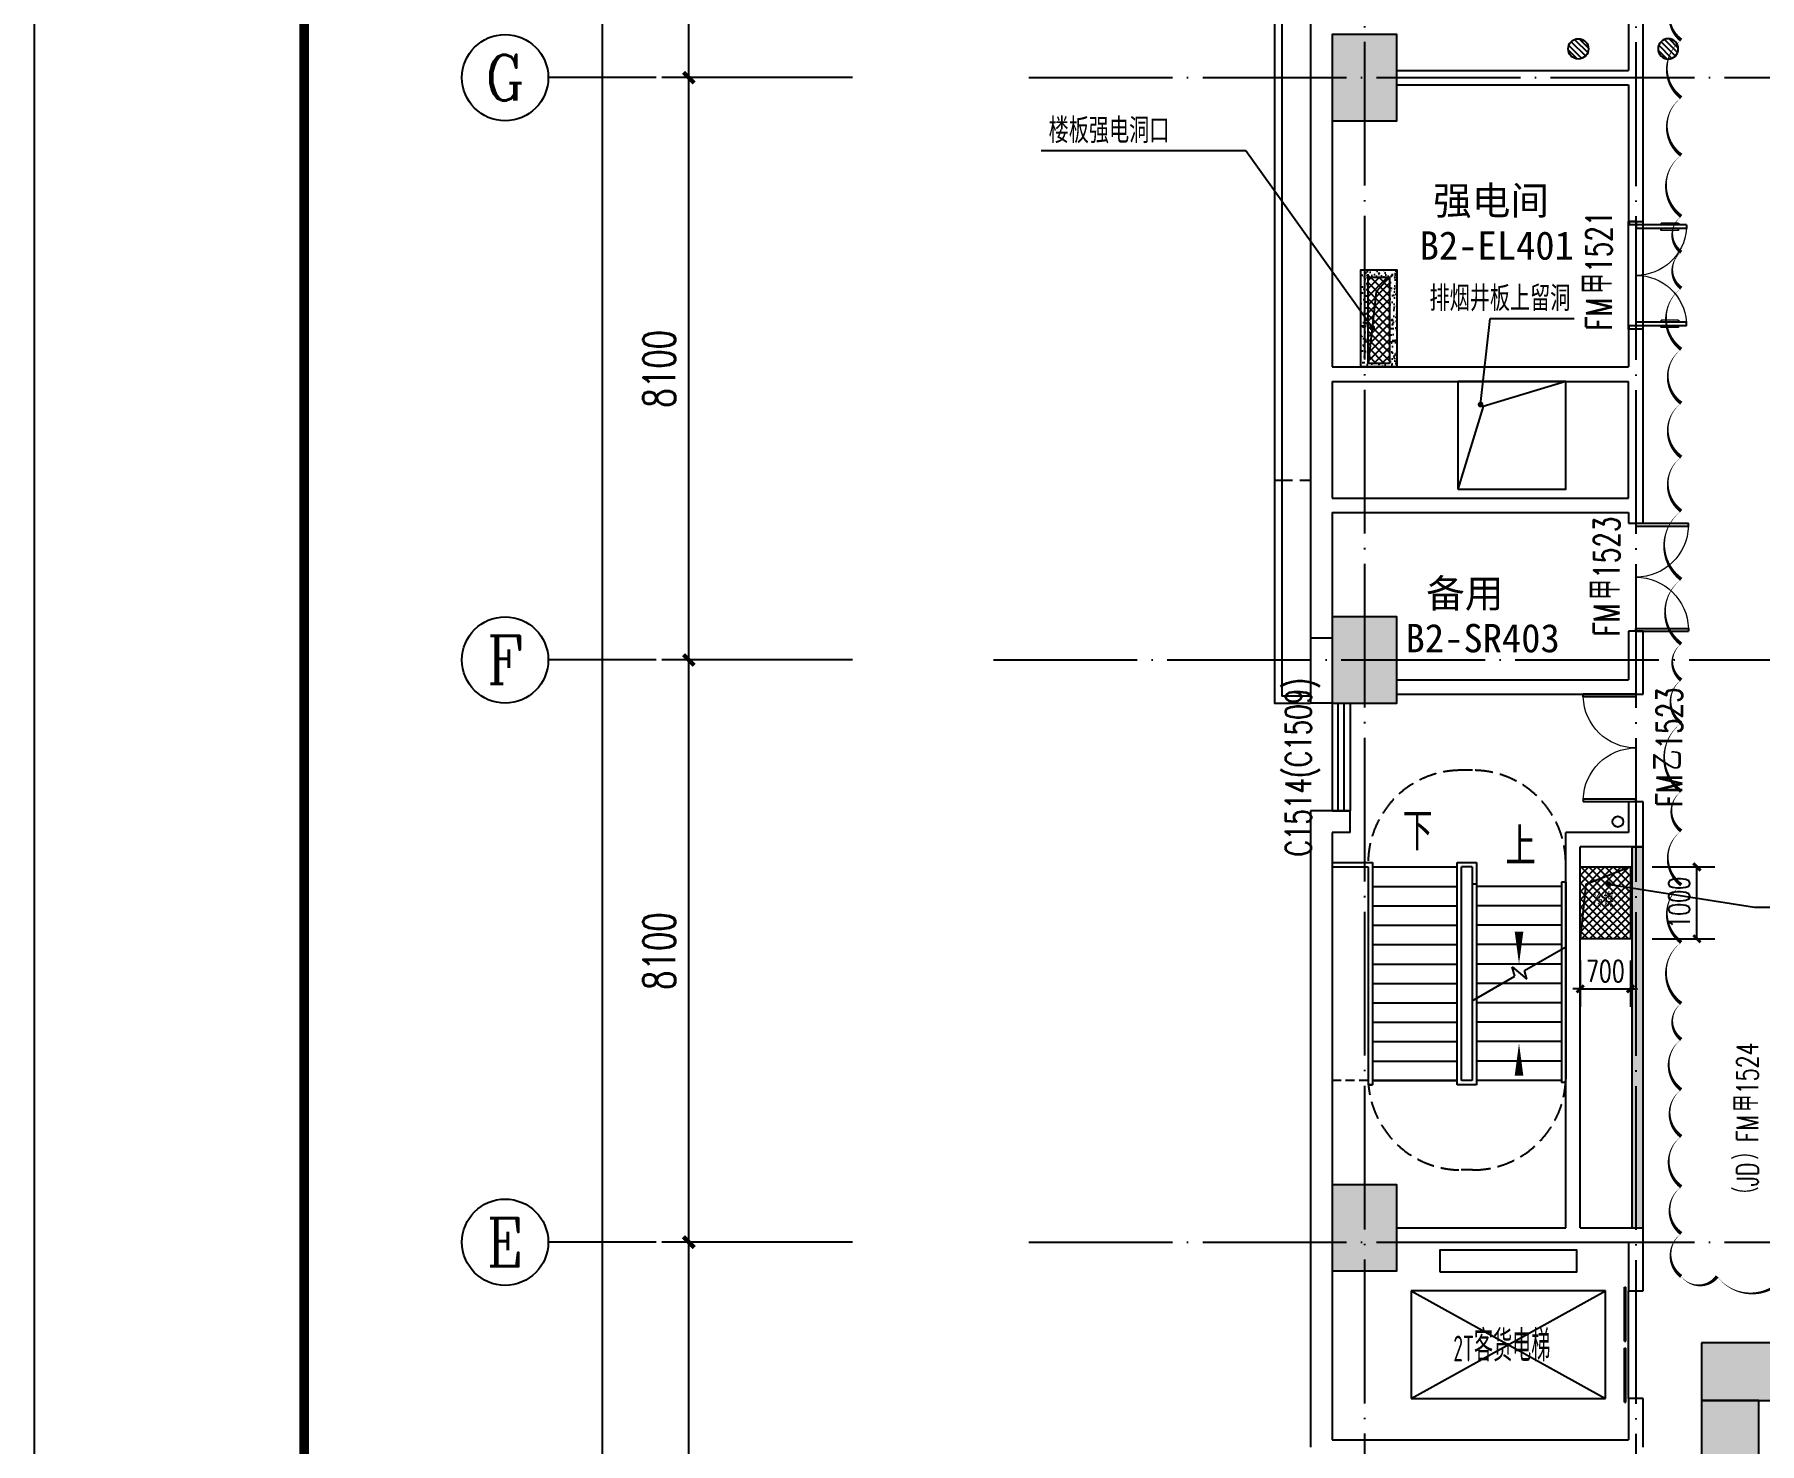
# Model space of a CAD drawing. Extents: x -18502 to 259858, y -468734 to 127958.
# Drawn here: x -18502 to 5495, y -274813 to -255213 of the extents above; entities that cross this region are included whole.
import ezdxf
from ezdxf.enums import TextEntityAlignment as Align

# ---------------------------------------------------------------- set-up
doc = ezdxf.new("R2010")
doc.units = 0
doc.header["$LTSCALE"] = 1000
for name, pattern in [('参照-弱电底图$0$( Hidden )', [0.375, 0.25, -0.125]), ('参照-弱电底图$0$DASH', [0.35, 0.25, -0.1]), ('参照-弱电底图$0$DOTE', [2.42, 2, -0.2, 0.02, -0.2])]:
    doc.linetypes.add(name, pattern=pattern)
doc.layers.get('0').update_dxf_attribs({"linetype": 'CONTINUOUS'})
doc.layers.get('Defpoints').update_dxf_attribs({"linetype": 'CONTINUOUS'})
doc.layers.add('TEL_MODI', color=6, linetype='CONTINUOUS', plot=False)
for name, color, linetype in [('参照-TK_A1$0$TK', 161, 'CONTINUOUS'), ('参照-弱电底图$0$-暖通提资', 4, 'CONTINUOUS'), ('参照-弱电底图$0$0图框', 161, 'CONTINUOUS'), ('参照-弱电底图$0$AXIS', 3, 'CONTINUOUS'), ('参照-弱电底图$0$AXIS_TEXT', 7, 'CONTINUOUS'), ('参照-弱电底图$0$COLUMN', 2, 'CONTINUOUS'), ('参照-弱电底图$0$DIM_LEAD', 3, 'CONTINUOUS'), ('参照-弱电底图$0$DIM_SYMB', 3, 'CONTINUOUS'), ('参照-弱电底图$0$DOOR_FIRE', 4, 'CONTINUOUS'), ('参照-弱电底图$0$DOOR_FIRE_TEXT', 7, 'CONTINUOUS'), ('参照-弱电底图$0$DOTE', 14, '参照-弱电底图$0$DOTE'), ('参照-弱电底图$0$EQUIP_地漏', 7, 'CONTINUOUS'), ('参照-弱电底图$0$EVTR', 4, 'CONTINUOUS'), ('参照-弱电底图$0$PUB_HATCH', 8, 'CONTINUOUS'), ('参照-弱电底图$0$PUB_TEXT', 7, 'CONTINUOUS'), ('参照-弱电底图$0$RAIL', 163, 'CONTINUOUS'), ('参照-弱电底图$0$STAIR', 7, 'CONTINUOUS'), ('参照-弱电底图$0$VPIPE-雨水', 4, 'CONTINUOUS'), ('参照-弱电底图$0$WALL', 2, 'CONTINUOUS'), ('参照-弱电底图$0$WALL-MOVE', 4, 'CONTINUOUS'), ('参照-弱电底图$0$WINDOW', 4, 'CONTINUOUS'), ('参照-弱电底图$0$WINDOW_TEXT', 7, 'CONTINUOUS'), ('参照-弱电底图$0$图层1-左侧强电间洞口', 1, 'CONTINUOUS'), ('参照-弱电底图$0$图层1-房间名称', 4, 'CONTINUOUS'), ('参照-弱电底图$0$图层1-房间编号', 51, 'CONTINUOUS'), ('参照-弱电底图$0$暖通井', 21, 'CONTINUOUS'), ('参照-弱电底图$0$电气', 213, 'CONTINUOUS'), ('参照-生产网桥架$0$T通信桥架-主', 5, 'CONTINUOUS')]:
    doc.layers.add(name, color=color, linetype=linetype)
doc.styles.add('参照-弱电底图$0$_TCH_AXIS', font='COMPLEX', dxfattribs={"bigfont": 'GBCBIG.shx'})
doc.styles.add('参照-弱电底图$0$_TCH_DIM', font='SIMPLEX', dxfattribs={"width": 0.8, "bigfont": 'HZTXT.shx'})
doc.styles.add('参照-弱电底图$0$_TCH_DIM_T3', font='SIMPLEX', dxfattribs={"width": 0.705882, "bigfont": 'GBCBIG.shx'})
doc.styles.add('参照-弱电底图$0$_TCH_WINDOW', font='SIMPLEX', dxfattribs={"height": 3.5, "bigfont": 'GBCBIG.shx'})
doc.styles.add('参照-弱电底图$0$_TEL_DIM', font='SIMPLEX', dxfattribs={"width": 0.8, "height": 3.5, "bigfont": 'HZTXT.shx'})
doc.styles.add('参照-弱电底图$0$AUDIT_D_250910134057-0', font='simhei.ttf', dxfattribs={"width": 0.8})
doc.styles.add('参照-弱电底图$0$COMPLEX', font='COMPLEX', dxfattribs={"bigfont": 'AllInOneBig.shx'})
doc.styles.add('参照-弱电底图$0$STANDARD', font='GBENOR', dxfattribs={"bigfont": 'GBCBIG'})
doc.dimstyles.new('参照-弱电底图$0$_TCH_ARCH&&100', dxfattribs={"dimtxt": 297.5, "dimasz": 100, "dimexe": 250, "dimexo": 300, "dimgap": 100, "dimtad": 1, "dimdec": 0, "dimzin": 0, "dimdsep": 46, "dimtxsty": '参照-弱电底图$0$_TCH_DIM_T3', "dimblk": '参照-弱电底图$0$_ArchTick', "dimcen": 0.09, "dimclrt": 7, "dimazin": 2, "dimtfac": 1, "dimtdec": 0, "dimtix": 1, "dimtmove": 2, "dimatfit": 3, "dimfxl": 1, "dimtolj": 1, "dimtzin": 0, "dimarcsym": 0})
doc.dimstyles.new('参照-弱电底图$0$_TCH_ARCH&&150', dxfattribs={"dimtxt": 446.25, "dimasz": 150, "dimexe": 375, "dimexo": 450, "dimgap": 189.375, "dimtad": 1, "dimdec": 0, "dimzin": 0, "dimdsep": 46, "dimtxsty": '参照-弱电底图$0$_TCH_DIM_T3', "dimblk": '参照-弱电底图$0$_ArchTick', "dimcen": 0.09, "dimclrt": 7, "dimazin": 2, "dimtfac": 1, "dimtdec": 0, "dimtix": 1, "dimtmove": 2, "dimatfit": 3, "dimfxl": 100, "dimtolj": 1, "dimtzin": 0, "dimarcsym": 0})

# ---------------------------------------------------------------- blocks, each defined once
blk = doc.blocks.new('参照-弱电底图$0$$TwtSys$00000141')
at = {"color": 0}
for p, q in [((-94, 8), (-10, 92)), ((-94, 8), (-10, 92)), ((-87, -35), (35, 87)), ((-87, -35), (35, 87)), ((-66, -66), (66, 66)), ((-66, -66), (66, 66)), ((-32, -87), (88, 33)), ((-32, -87), (88, 33)), ((11, -92), (92, -11)), ((11, -92), (92, -11))]:
    blk.add_line(p, q, dxfattribs=at)
blk.add_circle((0, 0), 94, dxfattribs=at)
blk.add_circle((0, 0), 94, dxfattribs=at)
blk = doc.blocks.new('参照-弱电底图$0$_ArchTick')
at = {"color": 0, "linetype": 'ByBlock', "const_width": 0.4}
blk.add_lwpolyline([(-0.5, -0.5), (0.5, 0.5)], dxfattribs=at)
blk = doc.blocks.new('*D370')
at = {"layer": 'Defpoints', "color": 0, "transparency": 16777216}
for p in [(3000, -267792), (3700, -267792), (3700, -268489)]:
    blk.add_point(p, dxfattribs=at)
at = {"layer": '参照-弱电底图$0$-暖通提资', "color": 0, "lineweight": -2, "transparency": 16777216}
for p, q in [((3000, -268092), (3000, -268739)), ((3700, -268092), (3700, -268739)), ((3000, -268489), (2900, -268489)), ((3000, -268489), (3700, -268489)), ((3700, -268489), (3800, -268489))]:
    blk.add_line(p, q, dxfattribs=at)
at = {"layer": '参照-弱电底图$0$-暖通提资', "color": 0, "lineweight": -2, "transparency": 16777216, "xscale": 100, "yscale": 100, "zscale": 100}
blk.add_blockref('参照-弱电底图$0$_ArchTick', (3000, -268489), dxfattribs=at)
at = {"layer": '参照-弱电底图$0$-暖通提资', "color": 0, "lineweight": -2, "transparency": 16777216, "xscale": 100, "yscale": 100, "zscale": 100, "rotation": 180}
blk.add_blockref('参照-弱电底图$0$_ArchTick', (3700, -268489), dxfattribs=at)
at = {"layer": '参照-弱电底图$0$-暖通提资', "color": 7, "transparency": 16777216, "insert": (3350, -268241), "char_height": 297.5, "attachment_point": 5, "style": '参照-弱电底图$0$_TCH_DIM_T3'}
blk.add_mtext('\\A1;700', dxfattribs=at)
blk = doc.blocks.new('*D371')
at = {"layer": 'Defpoints', "color": 0, "transparency": 16777216}
for p in [(3700, -266792), (4625, -266792), (3700, -267792)]:
    blk.add_point(p, dxfattribs=at)
at = {"layer": '参照-弱电底图$0$-暖通提资', "color": 0, "lineweight": -2, "transparency": 16777216}
for p, q in [((4000, -266792), (4875, -266792)), ((4625, -267792), (4625, -266792)), ((4000, -267792), (4875, -267792))]:
    blk.add_line(p, q, dxfattribs=at)
at = {"layer": '参照-弱电底图$0$-暖通提资', "color": 0, "lineweight": -2, "transparency": 16777216, "xscale": 100, "yscale": 100, "zscale": 100}
for p, rotation in [((4625, -266792), 90), ((4625, -267792), 270)]:
    blk.add_blockref('参照-弱电底图$0$_ArchTick', p, dxfattribs=dict(at, rotation=rotation))
at = {"layer": '参照-弱电底图$0$-暖通提资', "color": 7, "transparency": 16777216, "insert": (4377, -267292), "char_height": 297.5, "attachment_point": 5, "rotation": 90, "style": '参照-弱电底图$0$_TCH_DIM_T3'}
blk.add_mtext('\\A1;1000', dxfattribs=at)
blk = doc.blocks.new('*D427')
at = {"layer": 'Defpoints', "color": 0, "transparency": 16777216}
for p in [(-9399, -272013), (-6674, -272013), (-6674, -280113)]:
    blk.add_point(p, dxfattribs=at)
at = {"layer": '参照-弱电底图$0$AXIS', "color": 0, "lineweight": -2, "transparency": 16777216}
for p, q in [((-7124, -272013), (-9774, -272013)), ((-9399, -280113), (-9399, -272013)), ((-7124, -280113), (-9774, -280113))]:
    blk.add_line(p, q, dxfattribs=at)
at = {"layer": '参照-弱电底图$0$AXIS', "color": 0, "lineweight": -2, "transparency": 16777216, "xscale": 150, "yscale": 150, "zscale": 150}
for p, rotation in [((-9399, -272013), 90), ((-9399, -280113), 270)]:
    blk.add_blockref('参照-弱电底图$0$_ArchTick', p, dxfattribs=dict(at, rotation=rotation))
at = {"layer": '参照-弱电底图$0$AXIS', "color": 7, "transparency": 16777216, "insert": (-9811, -276063), "char_height": 446.2, "attachment_point": 5, "rotation": 90, "style": '参照-弱电底图$0$_TCH_DIM_T3'}
blk.add_mtext('\\A1;8100', dxfattribs=at)
blk = doc.blocks.new('*D428')
at = {"layer": 'Defpoints', "color": 0, "transparency": 16777216}
for p in [(-9399, -263913), (-6674, -263913), (-6674, -272013)]:
    blk.add_point(p, dxfattribs=at)
at = {"layer": '参照-弱电底图$0$AXIS', "color": 0, "lineweight": -2, "transparency": 16777216}
for p, q in [((-7124, -263913), (-9774, -263913)), ((-9399, -272013), (-9399, -263913)), ((-7124, -272013), (-9774, -272013))]:
    blk.add_line(p, q, dxfattribs=at)
at = {"layer": '参照-弱电底图$0$AXIS', "color": 0, "lineweight": -2, "transparency": 16777216, "xscale": 150, "yscale": 150, "zscale": 150}
for p, rotation in [((-9399, -263913), 90), ((-9399, -272013), 270)]:
    blk.add_blockref('参照-弱电底图$0$_ArchTick', p, dxfattribs=dict(at, rotation=rotation))
at = {"layer": '参照-弱电底图$0$AXIS', "color": 7, "transparency": 16777216, "insert": (-9811, -267963), "char_height": 446.2, "attachment_point": 5, "rotation": 90, "style": '参照-弱电底图$0$_TCH_DIM_T3'}
blk.add_mtext('\\A1;8100', dxfattribs=at)
blk = doc.blocks.new('*D410')
at = {"layer": 'Defpoints', "color": 0, "transparency": 16777216}
for p in [(-9399, -255813), (-6674, -255813), (-6674, -263913)]:
    blk.add_point(p, dxfattribs=at)
at = {"layer": '参照-弱电底图$0$AXIS', "color": 0, "lineweight": -2, "transparency": 16777216}
for p, q in [((-7124, -255813), (-9774, -255813)), ((-9399, -263913), (-9399, -255813)), ((-7124, -263913), (-9774, -263913))]:
    blk.add_line(p, q, dxfattribs=at)
at = {"layer": '参照-弱电底图$0$AXIS', "color": 0, "lineweight": -2, "transparency": 16777216, "xscale": 150, "yscale": 150, "zscale": 150}
for p, rotation in [((-9399, -255813), 90), ((-9399, -263913), 270)]:
    blk.add_blockref('参照-弱电底图$0$_ArchTick', p, dxfattribs=dict(at, rotation=rotation))
at = {"layer": '参照-弱电底图$0$AXIS', "color": 7, "transparency": 16777216, "insert": (-9811, -259863), "char_height": 446.2, "attachment_point": 5, "rotation": 90, "style": '参照-弱电底图$0$_TCH_DIM_T3'}
blk.add_mtext('\\A1;8100', dxfattribs=at)
blk = doc.blocks.new('*D411')
at = {"layer": 'Defpoints', "color": 0, "transparency": 16777216}
for p in [(-9399, -247713), (-6674, -247713), (-6674, -255813)]:
    blk.add_point(p, dxfattribs=at)
at = {"layer": '参照-弱电底图$0$AXIS', "color": 0, "lineweight": -2, "transparency": 16777216}
for p, q in [((-7124, -247713), (-9774, -247713)), ((-9399, -255813), (-9399, -247713)), ((-7124, -255813), (-9774, -255813))]:
    blk.add_line(p, q, dxfattribs=at)
at = {"layer": '参照-弱电底图$0$AXIS', "color": 0, "lineweight": -2, "transparency": 16777216, "xscale": 150, "yscale": 150, "zscale": 150}
for p, rotation in [((-9399, -247713), 90), ((-9399, -255813), 270)]:
    blk.add_blockref('参照-弱电底图$0$_ArchTick', p, dxfattribs=dict(at, rotation=rotation))
at = {"layer": '参照-弱电底图$0$AXIS', "color": 7, "transparency": 16777216, "insert": (-9811, -251763), "char_height": 446.2, "attachment_point": 5, "rotation": 90, "style": '参照-弱电底图$0$_TCH_DIM_T3'}
blk.add_mtext('\\A1;8100', dxfattribs=at)
blk = doc.blocks.new('*D413')
at = {"layer": 'Defpoints', "color": 0, "transparency": 16777216}
for p in [(-10599, -246963), (-6674, -246963), (-6674, -305163)]:
    blk.add_point(p, dxfattribs=at)
at = {"layer": '参照-弱电底图$0$AXIS', "color": 0, "lineweight": -2, "transparency": 16777216}
for p, q in [((-7124, -246963), (-10974, -246963)), ((-10599, -305163), (-10599, -246963)), ((-7124, -305163), (-10974, -305163))]:
    blk.add_line(p, q, dxfattribs=at)
at = {"layer": '参照-弱电底图$0$AXIS', "color": 0, "lineweight": -2, "transparency": 16777216, "xscale": 150, "yscale": 150, "zscale": 150}
for p, rotation in [((-10599, -246963), 90), ((-10599, -305163), 270)]:
    blk.add_blockref('参照-弱电底图$0$_ArchTick', p, dxfattribs=dict(at, rotation=rotation))
at = {"layer": '参照-弱电底图$0$AXIS', "color": 7, "transparency": 16777216, "insert": (-11011, -276063), "char_height": 446.2, "attachment_point": 5, "rotation": 90, "style": '参照-弱电底图$0$_TCH_DIM_T3'}
blk.add_mtext('\\A1;58200', dxfattribs=at)
blk = doc.blocks.new('参照-弱电底图$0$$TCHSYS$WIN2D')
at = {"color": 0}
for p, q in [((-0.5, 0.5), (0.5, 0.5)), ((-0.5, 0.5), (-0.5, -0.5)), ((0.5, 0.5), (0.5, -0.5)), ((0.5, 0.167), (-0.5, 0.167)), ((0.5, -0.167), (-0.5, -0.167)), ((-0.5, -0.5), (0.5, -0.5))]:
    blk.add_line(p, q, dxfattribs=at)
blk = doc.blocks.new('参照-弱电底图$0$$DorLib2D$00000011')
at = {"color": 0, "lineweight": 13}
for p, q in [((-0.483, 0.396), (-0.483, 0.235)), ((-0.417, 0.396), (-0.417, 0.235)), ((0.417, 0.396), (0.417, 0.235)), ((0.483, 0.396), (0.483, 0.235))]:
    blk.add_line(p, q, dxfattribs=at)
at = {"color": 0}
for p, q in [((-0.483, 0.396), (-0.467, 0.396)), ((-0.467, 0.471), (-0.467, -0.062)), ((-0.467, 0.471), (-0.433, 0.471)), ((-0.433, 0.471), (-0.433, 0.004)), ((-0.417, 0.396), (-0.433, 0.396)), ((0.417, 0.396), (0.433, 0.396)), ((0.433, 0.471), (0.433, 0.004)), ((0.467, 0.471), (0.433, 0.471)), ((0.467, 0.471), (0.467, -0.062)), ((0.483, 0.396), (0.467, 0.396)), ((-0.483, 0.235), (-0.467, 0.235)), ((-0.417, 0.235), (-0.433, 0.235)), ((0.417, 0.235), (0.433, 0.235)), ((0.483, 0.235), (0.467, 0.235)), ((-0.5, 0.004), (-0.433, 0.004)), ((-0.5, 0.004), (-0.5, -0.062)), ((0.5, 0.004), (0.433, 0.004)), ((0.5, 0.004), (0.5, -0.062)), ((-0.5, -0.062), (-0.467, -0.062)), ((0.5, -0.062), (0.467, -0.062))]:
    blk.add_line(p, q, dxfattribs=at)
at = {"color": 0, "lineweight": 13}
for centre, start, end in [((-0.467, 0.004), 0, 85.904), ((0.467, 0.004), 94.096, 180)]:
    blk.add_arc(centre, 0.467, start, end, dxfattribs=at)
blk = doc.blocks.new('参照-弱电底图$0$$DorLib2D$00000002')
at = {"color": 0}
for p, q in [((-0.5, 0), (-0.5, 0.4875)), ((-0.475, 0.4875), (-0.5, 0.4875)), ((-0.475, 0), (-0.475, 0.4875)), ((0.475, 0), (0.475, 0.4875)), ((0.475, 0.4875), (0.5, 0.4875)), ((0.5, 0), (0.5, 0.4875)), ((-0.5, 0), (-0.475, 0)), ((0.5, 0), (0.475, 0))]:
    blk.add_line(p, q, dxfattribs=at)
at = {"color": 0, "lineweight": 13}
for centre, start, end in [((-0.4875, 0), 0, 88.53072), ((0.4875, 0), 91.46928, 180)]:
    blk.add_arc(centre, 0.4875, start, end, dxfattribs=at)
blk = doc.blocks.new('参照-弱电底图$0$_AXISO')
at = {"color": 0}
blk.add_circle((0, 0), 0.5, dxfattribs=at)
at = {"layer": '参照-弱电底图$0$AXIS_TEXT', "color": 0, "style": '参照-弱电底图$0$COMPLEX', "width": 1.041667}
blk.add_attdef('A', text='', height=0.56, dxfattribs=at).set_placement((-0.25, -0.28), (0.25, -0.28), align=Align.FIT)
blk = doc.blocks.new('参照-弱电底图$0$_FZH')
at = {"color": 0}
blk.add_lwpolyline([(-0.5, -0.5), (0.5, -0.5), (0.5, 0.5), (-0.5, 0.5)], close=True, dxfattribs=at)
at = {"layer": '参照-弱电底图$0$PUB_HATCH', "color": 0}
blk.add_solid([(-0.5, -0.5), (0.5, -0.5), (-0.5, 0.5), (0.5, 0.5)], dxfattribs=at)
blk = doc.blocks.new('参照-弱电底图$0$$DORLIB2D$00000127')
at = {"color": 0}
for points in [[(-0.533, 0.795), (-0.533, 0.69)], [(-0.033, 0.795), (-0.533, 0.795)], [(-0.033, 0.69), (-0.533, 0.69)], [(-0.033, 0.795), (-0.033, 0.69)], [(0.533, 0.795), (0.033, 0.795)], [(0.033, 0.795), (0.033, 0.69)], [(0.533, 0.69), (0.033, 0.69)], [(0.533, 0.795), (0.533, 0.69)], [(0.5, 0.5), (-0.5, 0.5)]]:
    blk.add_lwpolyline(points, dxfattribs=at)

msp = doc.modelspace()

# ---------------------------------------------------------------- hatches: boundary and pattern name
at = {"layer": '参照-弱电底图$0$-暖通提资'}
h = msp.add_hatch(dxfattribs=at)
h.set_pattern_fill('ANSI37', color=0, scale=50)
h.set_pattern_definition([(45, (1095008.53, 201303.95), (-56.126601, 56.126601), []), (135, (1095008.53, 201303.95), (-56.126601, -56.126601), [])])
h.paths.add_polyline_path([(3000, -266792.5), (3700, -266792.5), (3700, -267792.5), (3000, -267792.5)])
at = {"layer": '参照-弱电底图$0$PUB_HATCH'}
h = msp.add_hatch(dxfattribs=at)
h.set_pattern_fill('石膏板', color=8, scale=20, style=0)
h.set_pattern_definition([(45, (1095025.52, 201318.12), (-50.0000013, 50.0000013), [16, -54.71068]), (135, (1095136.83, 201318.12), (-50.0000013, -50.0000013), [16, -54.71068])])
h.paths.add_polyline_path([(3875, -271812.7), (3875, -266512.7), (3725, -266512.7), (3725, -271812.7)])
at = {"layer": '参照-弱电底图$0$图层1-左侧强电间洞口'}
h = msp.add_hatch(dxfattribs=at)
h.set_pattern_fill('AR-CONC', color=8, scale=100)
h.set_pattern_definition([(50, (1095008.53, 103948.35), (182.184669, -15.939086), [19.05, -209.55]), (355, (1095008.53, 103948.35), (-35.242826, 191.056643), [15.24, -167.64]), (100.451, (1095023.71, 103947.02), (146.942502, 175.116688), [16.19, -178.09]), (46.1842, (1095008.53, 103999.15), (271.07904, -42.04233), [28.575, -314.325]), (96.6356, (1095031.12, 103995.65), (237.404234, 247.425556), [24.285, -267.135]), (351.184, (1095008.53, 103999.15), (237.404606, 247.42512), [22.86, -251.46]), (21, (1095033.93, 103986.45), (151.61488, -102.265519), [19.05, -209.55]), (326, (1095033.93, 103986.45), (61.802028, 184.187966), [15.24, -167.64]), (71.4514, (1095046.56, 103977.93), (213.41649, 81.922858), [16.19, -178.09]), (37.5, (1095008.53, 103948.35), (3.0886033, 84.555039), [0, -165.608, 0, -170.18, 0, -168.275]), (7.5, (1095008.53, 103948.35), (66.8196625, 100.180575), [0, -97.028, 0, -161.798, 0, -64.135]), (327.5, (1094951.886, 103948.35), (135.590595, -5.728744), [0, -63.5, 0, -198.12, 0, -262.89]), (317.5, (1094926.49, 103948.35), (148.129181, 25.426491), [0, -82.55, 0, -131.572, 0, -186.69])])
h.paths.add_polyline_path([(350, -259787.7), (50, -259787.7), (50, -258587.7), (350, -258587.7)], flags=16)
h.paths.add_polyline_path([(450, -259837.7), (-50, -259837.7), (-50, -258487.7), (450, -258487.7)])
h = msp.add_hatch(dxfattribs=at)
h.set_pattern_fill('ANSI37', color=8, scale=50)
h.set_pattern_definition([(45, (1095008.53, 302672.755), (-56.126601, 56.126601), []), (135, (1095008.53, 302672.755), (-56.126601, -56.126601), [])])
h.paths.add_polyline_path([(350, -259787.7), (50, -259787.7), (50, -258587.7), (350, -258587.7)])
at = {"layer": '参照-生产网桥架$0$T通信桥架-主'}
h = msp.add_hatch(dxfattribs=at)
h.set_pattern_fill('HONEY', color=256, scale=100)
h.set_pattern_definition([(0, (205416.17, -334287.77), (238.125, 137.4815), [158.75, -317.5]), (120, (205416.17, -334287.77), (-238.12497, 137.48155), [158.75, -317.5]), (60, (205416.17, -334287.77), (3e-05, 274.96305), [-317.5, 158.75])])
h.paths.add_polyline_path([(4687.5, -273412.8), (4687.5, -274212.8), (72112.5, -274212.8), (72112.5, -273412.8)])
h = msp.add_hatch(dxfattribs=at)
h.set_pattern_fill('HONEY', color=256, scale=100, angle=-90)
h.set_pattern_definition([(270, (-55387.44, -465576.2), (137.4815, -238.125), [158.75, -317.5]), (30, (-55387.44, -465576.2), (137.48155, 238.12497), [158.75, -317.5]), (330, (-55387.44, -465576.2), (274.96305, -3e-05), [-317.5, 158.75])])
h.paths.add_polyline_path([(5487.5, -274212.8), (4687.5, -274212.8), (4687.5, -298962.8), (5487.5, -298962.8)])

# ---------------------------------------------------------------- linework, layer by layer
at = {"color": 8, "linetype": '参照-弱电底图$0$DASH'}
msp.add_line((-1250, -261412.3), (-750, -261412.3), dxfattribs=at)
for points in [[(2800, -266742.7, 0.4142136), (1505, -265447.7), (1345, -265447.7, 0.4142136), (50, -266742.7)], [(2800, -269712.7, -0.4142136), (1505, -271007.7), (1345, -271007.7, -0.4142136), (50, -269712.7)]]:
    msp.add_lwpolyline(points, format="xyb", dxfattribs=at)
at = {"layer": 'TEL_MODI'}
msp.add_lwpolyline([(4406.4, -254641.8, 0, 50, 0.5), (4406.4, -255291.8, 0, 50, 0.5), (4406.4, -256091.8, 0, 50, 0.5), (4406.4, -256891.8, 0, 50, 0.5), (4406.4, -257741.8, 0, 50, 0.5), (4406.4, -258241.8, 0, 50, 0.5), (4406.4, -258741.8, 0, 50, 0.5), (4406.4, -259591.8, 0, 50, 0.5), (4406.4, -260341.8, 0, 50, 0.5), (4406.4, -261091.8, 0, 50, 0.5), (4406.4, -261841.8, 0, 50, 0.5), (4406.4, -262791.8, 0, 50, 0.5), (4406.4, -263691.8, 0, 50, 0.5), (4406.4, -264191.8, 0, 50, 0.5), (4406.4, -264791.8, 0, 50, 0.5), (4406.4, -265741.8, 0, 50, 0.5), (4406.4, -266291.8, 0, 50, 0.5), (4406.4, -267041.8, 0, 50, 0.5), (4406.4, -267841.8, 0, 50, 0.5), (4406.4, -268691.8, 0, 50, 0.5), (4406.4, -269191.8, 0, 50, 0.5), (4406.4, -269891.8, 0, 50, 0.5), (4406.4, -270541.8, 0, 50, 0.5), (4406.4, -271241.8, 0, 50, 0.5), (4406.4, -271891.8, 0, 50, 0.5), (4406.4, -272488.3, 0, 50, 0.5), (4906.4, -272488.3, 0, 50, 0.5), (5856.4, -272488.3, 0, 50, 0.5)], format="xyseb", dxfattribs=at)
at = {"layer": '参照-TK_A1$0$TK'}
msp.add_line((-18502.3, -323318.6), (-18502.3, -234218.6), dxfattribs=at)
at = {"layer": '参照-TK_A1$0$TK', "const_width": 135}
msp.add_lwpolyline([(106147.7, -235718.6), (106147.7, -321818.6), (-14752.3, -321818.6), (-14752.3, -235718.6)], close=True, dxfattribs=at)
at = {"layer": '参照-弱电底图$0$-暖通提资', "color": 0}
msp.add_lwpolyline([(3000, -266792.5), (3700, -266792.5), (3700, -267792.5), (3000, -267792.5)], close=True, dxfattribs=at)
msp.add_lwpolyline([(3700, -266792.5), (3077.5, -267036.1), (3000, -267792.5)], dxfattribs=at)
at = {"layer": '参照-弱电底图$0$0图框'}
msp.add_lwpolyline([(-18502.3, -234218.5), (107647.7, -234218.5), (107647.7, -323318.5), (-18502.3, -323318.5)], close=True, dxfattribs=at)
at = {"layer": '参照-弱电底图$0$AXIS', "color": 8}
for p, q in [((-9855.2, -255812.7), (-11355.2, -255812.7)), ((-9855.2, -263912.7), (-11355.2, -263912.7)), ((-9855.2, -272012.7), (-11355.2, -272012.7))]:
    msp.add_line(p, q, dxfattribs=at)
at = {"layer": '参照-弱电底图$0$DIM_LEAD', "color": 8}
for p, q in [((-1651, -256829), (-4498.9, -256829)), ((106.4, -259290.2), (-1651, -256829)), ((1615.1, -260360.4), (1749.6, -259164.5)), ((1749.6, -259164.5), (2918.8, -259164.5))]:
    msp.add_line(p, q, dxfattribs=at)
at = {"layer": '参照-弱电底图$0$DIM_LEAD', "color": 0}
for p, q in [((3391.4, -267030.9), (5425.7, -267352.5)), ((5425.7, -267352.5), (8164.7, -267352.5))]:
    msp.add_line(p, q, dxfattribs=at)
at = {"layer": '参照-弱电底图$0$DIM_LEAD', "color": 8, "const_width": 40}
for points in [[(118, -259306.5, 1), (94.7, -259273.9, 1)], [(1612.9, -260380.3, 1), (1617.3, -260340.5, 1)]]:
    msp.add_lwpolyline(points, format="xyb", close=True, dxfattribs=at)
at = {"layer": '参照-弱电底图$0$DIM_LEAD', "color": 0, "const_width": 40}
msp.add_lwpolyline([(3371.6, -267027.8, 1), (3411.1, -267034, 1)], format="xyb", close=True, dxfattribs=at)
at = {"layer": '参照-弱电底图$0$DIM_SYMB', "color": 8}
for points in [[(700, -266719.8, 0, 0, 0), (700, -270526.1, 0, 0, 0), (2150, -270526.1, 0, 0, 0), (2150, -269246.1, 0, 120, 0), (2150, -269696.1, 0, 0, 0)], [(2150, -266927.7, 0, 0, 0), (2150, -268142.7, 0, 120, 0), (2150, -267692.7, 0, 0, 0)]]:
    msp.add_lwpolyline(points, format="xyseb", dxfattribs=at)
at = {"layer": '参照-弱电底图$0$DOOR_FIRE', "color": 8}
for p, q in [((3675, -259313), (3675, -257813)), ((3875, -259313), (3875, -257813))]:
    msp.add_line(p, q, dxfattribs=at)
at = {"layer": '参照-弱电底图$0$DOTE', "color": 8}
for p, q in [((0, -245635.4), (0, -308147.8)), ((3775, -245640.3), (3775, -308152.7)), ((-4670.9, -255812.7), (81207.9, -255812.7)), ((-5163.1, -263912.7), (81207.9, -263912.7)), ((-4670.9, -272012.7), (85036.6, -272012.7))]:
    msp.add_line(p, q, dxfattribs=at)
at = {"layer": '参照-弱电底图$0$EVTR', "color": 8}
for p, q in [((650.8, -272687.8), (650.8, -274187.8)), ((3350.8, -272687.8), (650.8, -272687.8)), ((650.8, -272687.8), (3350.8, -274187.8)), ((650.8, -274187.8), (3350.8, -272687.8)), ((3350.8, -274187.8), (3350.8, -272687.8)), ((650.8, -274187.8), (3350.8, -274187.8))]:
    msp.add_line(p, q, dxfattribs=at)
msp.add_lwpolyline([(1048.3, -272425), (2953.3, -272425), (2953.3, -272125), (1048.3, -272125)], close=True, dxfattribs=at)
at = {"layer": '参照-弱电底图$0$RAIL', "color": 8}
for points in [[(17100, -246962.7), (17100, -246462.7), (-1250, -246462.7), (-1250, -264512.7), (-750, -264512.7)], [(17000, -246962.7), (17000, -246562.7), (-1150, -246562.7), (-1150, -264412.7), (-750, -264412.7)]]:
    msp.add_lwpolyline(points, dxfattribs=at)
at = {"layer": '参照-弱电底图$0$STAIR', "color": 8}
for p, q in [((-450, -266732.7), (110, -266732.7)), ((-450, -266732.7), (-450, -266792.7)), ((-450, -266792.7), (50, -266792.7)), ((50, -266792.7), (50, -269822.7)), ((110, -266732.7), (110, -269822.7)), ((110, -266792.7), (1290, -266792.7)), ((1290, -266732.7), (1560, -266732.7)), ((1290, -269822.7), (1290, -266732.7)), ((1350, -269762.7), (1350, -266792.7)), ((1500, -266792.7), (1350, -266792.7)), ((1500, -266792.7), (1500, -268332.4)), ((1560, -266732.7), (1560, -268297.8)), ((110, -267062.7), (1290, -267062.7)), ((1500, -267032.7), (1500, -268652.9)), ((1560, -267032.7), (1500, -267032.7)), ((1500, -267062.7), (1500, -268652.9)), ((1560, -267032.7), (1560, -268618.3)), ((2740, -267062.7), (1560, -267062.7)), ((2740, -267002.7), (2740, -267937)), ((2800, -267002.7), (2740, -267002.7)), ((2800, -267002.7), (2800, -267902.4)), ((2800, -267062.7), (2800, -267902.4)), ((2800, -267092.9), (2800, -269172.7)), ((2800, -267092.9), (2800, -269202.7)), ((110, -267332.7), (1290, -267332.7)), ((2740, -267332.7), (1560, -267332.7)), ((110, -267602.7), (1290, -267602.7)), ((2740, -267602.7), (1560, -267602.7)), ((2740, -267667.5), (2740, -269792.7)), ((2800, -267632.9), (2800, -269712.7)), ((2800, -267632.9), (2800, -269742.7)), ((110, -267872.7), (1290, -267872.7)), ((2740, -267872.7), (1560, -267872.7)), ((2227.8, -268232.7), (2800, -267902.4)), ((110, -268142.7), (1290, -268142.7)), ((2383.8, -268142.7), (1560, -268142.7)), ((2740, -268142.7), (2003.7, -268142.7)), ((2089.5, -268312.6), (2054.5, -268182.2)), ((2054.5, -268182.2), (2260.6, -268355.1)), ((2260.6, -268355.1), (2227.8, -268232.7)), ((110, -268412.7), (1290, -268412.7)), ((1500, -268652.9), (2089.5, -268312.6)), ((1500, -268447.9), (1500, -269762.7)), ((2740, -268412.7), (1560, -268412.7)), ((1916.2, -268412.7), (1560, -268412.7)), ((1560, -268413.2), (1560, -269822.7)), ((110, -268682.7), (1290, -268682.7)), ((2740, -268682.7), (1560, -268682.7)), ((110, -268952.7), (1290, -268952.7)), ((2740, -268952.7), (1560, -268952.7)), ((110, -269222.7), (1290, -269222.7)), ((2740, -269222.7), (1560, -269222.7)), ((2800, -269202.7), (2800, -269172.7)), ((110, -269492.7), (1290, -269492.7)), ((2740, -269492.7), (1560, -269492.7)), ((50, -269712.7), (50, -269742.7)), ((2800, -269742.7), (2800, -269712.7)), ((50, -269822.7), (110, -269822.7)), ((110, -269822.7), (50, -269822.7)), ((110, -269762.7), (1290, -269762.7)), ((1290, -269762.7), (110, -269762.7)), ((1560, -269822.7), (1290, -269822.7)), ((1450, -269762.7), (1350, -269762.7)), ((1500, -269762.7), (1375, -269762.7)), ((2740, -269762.7), (1560, -269762.7)), ((2740, -269762.7), (1560, -269762.7)), ((2800, -269792.7), (2740, -269792.7))]:
    msp.add_line(p, q, dxfattribs=at)
at = {"layer": '参照-弱电底图$0$STAIR', "color": 8, "linetype": '参照-弱电底图$0$( Hidden )', "ltscale": 0.5}
msp.add_line((50, -269762.7), (-450, -269762.7), dxfattribs=at)
at = {"layer": '参照-弱电底图$0$VPIPE-雨水', "color": 0}
msp.add_circle((3525, -266162.7), 75, dxfattribs=at)
at = {"layer": '参照-弱电底图$0$WALL', "color": 8}
for p, q in [((-750, -252412.7), (-750, -255812.7)), ((3675, -254912.7), (3675, -255712.7)), ((3875, -255812.7), (3875, -254912.7)), ((-750, -255812.7), (-750, -259937.7)), ((450, -255712.7), (3675, -255712.7)), ((3875, -257813), (3875, -255812.7)), ((450, -255912.7), (3675, -255912.7)), ((3675, -255912.7), (3675, -257813)), ((-450, -256412.7), (-450, -259837.7)), ((3675, -257813), (3875, -257813)), ((3875, -259313), (3675, -259313)), ((3675, -259313), (3675, -259837.7)), ((3875, -259937.7), (3875, -259313)), ((-450, -259837.7), (3675, -259837.7)), ((-750, -259937.7), (-750, -261767.1)), ((-450, -260037.7), (3675, -260037.7)), ((-450, -260037.7), (-450, -261662.7)), ((3675, -261662.7), (3675, -260037.7)), ((3875, -261762.7), (3875, -259937.7)), ((-750, -261762.7), (-750, -263611.1)), ((-450, -261662.7), (3675, -261662.7)), ((3875, -262012.4), (3875, -261762.7)), ((-450, -261862.7), (3675, -261862.7)), ((-450, -261862.7), (-450, -263312.7)), ((3675, -261862.7), (3675, -262012.4)), ((3675, -262012.4), (3875, -262012.4)), ((-750, -263611.1), (-750, -264512.7)), ((-450, -263611.1), (-750, -263611.1)), ((3875, -263512.4), (3675, -263512.4)), ((3675, -263512.4), (3675, -264187.7)), ((3875, -264287.7), (3875, -263512.4)), ((450, -264187.7), (3675, -264187.7)), ((450, -264387.7), (3675, -264387.7)), ((3675, -264387.7), (3875, -264387.7)), ((3875, -264387.7), (3875, -264287.7)), ((-450, -264512.7), (-750, -264512.7)), ((3875, -265887.7), (3675, -265887.7)), ((3675, -265887.7), (3675, -266312.7)), ((3875, -266512.7), (3875, -265887.7)), ((-450, -266012.7), (-750, -266012.7)), ((-750, -266012.7), (-750, -272012.7)), ((-200, -266012.7), (-450, -266012.7)), ((-200, -266312.7), (-200, -266012.7)), ((-200, -266312.7), (-450, -266312.7)), ((-450, -266312.7), (-450, -271212.7)), ((3675, -266312.7), (2800, -266312.7)), ((2800, -271812.7), (2800, -266312.7)), ((3875, -266512.7), (3000, -266512.7)), ((3000, -271812.7), (3000, -266512.7)), ((450, -271812.7), (2800, -271812.7)), ((3000, -271812.7), (3875, -271812.7)), ((3875, -272687.8), (3875, -271812.7)), ((-750, -272012.7), (-750, -274862.7)), ((450, -272012.7), (2900, -272012.7)), ((2900, -272012.7), (3675, -272012.7)), ((3675, -272012.7), (3675, -272687.8)), ((-450, -272412.7), (-450, -274762.7)), ((3675, -272687.8), (3875, -272687.8)), ((3875, -274187.8), (3675, -274187.8)), ((3675, -274187.8), (3675, -274762.7)), ((3875, -274862.7), (3875, -274187.8)), ((-450, -274762.7), (3675, -274762.7))]:
    msp.add_line(p, q, dxfattribs=at)
at = {"layer": '参照-弱电底图$0$WALL-MOVE', "color": 8}
for p, q in [((3725, -271812.7), (3725, -266512.7)), ((3725, -266512.7), (3875, -266512.7)), ((3875, -271812.7), (3875, -266512.7)), ((3725, -271812.7), (3875, -271812.7))]:
    msp.add_line(p, q, dxfattribs=at)
at = {"layer": '参照-弱电底图$0$图层1-左侧强电间洞口', "color": 8}
for points in [[(450, -259837.7), (-50, -259837.7), (-50, -258487.7), (450, -258487.7)], [(350, -259787.7), (50, -259787.7), (50, -258587.7), (350, -258587.7)]]:
    msp.add_lwpolyline(points, close=True, dxfattribs=at)
msp.add_lwpolyline([(350, -258587.7), (162.7, -258792.7), (50, -259787.7)], dxfattribs=at)
at = {"layer": '参照-弱电底图$0$暖通井', "color": 8}
msp.add_lwpolyline([(1300, -261537.7), (2800, -261537.7), (2800, -260037.7), (1300, -260037.7)], close=True, dxfattribs=at)
msp.add_lwpolyline([(2800, -260037.7), (1650.9, -260385.9), (1300, -261537.7)], dxfattribs=at)
at = {"layer": '参照-弱电底图$0$电气', "color": 8}
msp.add_lwpolyline([(350, -259787.7), (50, -259787.7), (50, -258587.7), (350, -258587.7)], close=True, dxfattribs=at)
msp.add_lwpolyline([(350, -258587.7), (162.7, -258792.7), (50, -259787.7)], dxfattribs=at)
at = {"layer": '参照-生产网桥架$0$T通信桥架-主', "color": 5}
for points in [[(4687.5, -273412.8), (4687.5, -274212.8), (72112.5, -274212.8), (72112.5, -273412.8)], [(5487.5, -274212.8), (4687.5, -274212.8), (4687.5, -298962.8), (5487.5, -298962.8)]]:
    msp.add_lwpolyline(points, close=True, dxfattribs=at)

# ---------------------------------------------------------------- block references
at = {"layer": '参照-弱电底图$0$AXIS', "color": 8}
ref = msp.add_blockref('参照-弱电底图$0$_AXISO', (-11955.2, -255812.7), dxfattribs=dict(at, xscale=1200, yscale=1200, zscale=1200))
ref.add_attrib('A', 'G', dxfattribs={"layer": '参照-弱电底图$0$AXIS_TEXT', "height": 637.8, "style": '参照-弱电底图$0$_TCH_AXIS'}).set_placement((-12228.6, -256131.5), (-11681.9, -256131.5), align=Align.FIT)
ref = msp.add_blockref('参照-弱电底图$0$_AXISO', (-11955.2, -263912.7), dxfattribs=dict(at, xscale=1200, yscale=1200, zscale=1200))
ref.add_attrib('A', 'F', dxfattribs={"layer": '参照-弱电底图$0$AXIS_TEXT', "height": 668.2, "style": '参照-弱电底图$0$_TCH_AXIS'}).set_placement((-12209.8, -264246.7), (-11700.7, -264246.7), align=Align.FIT)
ref = msp.add_blockref('参照-弱电底图$0$_AXISO', (-11955.2, -272012.7), dxfattribs=dict(at, xscale=1200, yscale=1200, zscale=1200))
ref.add_attrib('A', 'E', dxfattribs={"layer": '参照-弱电底图$0$AXIS_TEXT', "height": 668.2, "style": '参照-弱电底图$0$_TCH_AXIS'}).set_placement((-12209.8, -272346.7), (-11700.7, -272346.7), align=Align.FIT)
at = {"layer": '参照-弱电底图$0$COLUMN', "color": 8}
for p, xscale, yscale, zscale in [((0, -255812.7), 899.9999999837019, 1199.999999998137, 1199.999999998137), ((0, -263912.7), 900.000000141561, 1199.999999998254, 1199.999999998254)]:
    msp.add_blockref('参照-弱电底图$0$_FZH', p, dxfattribs=dict(at, xscale=xscale, yscale=yscale, zscale=zscale))
at = {"layer": '参照-弱电底图$0$COLUMN', "color": 8, "xscale": 899.9999999983701, "yscale": 1200.000000069616, "zscale": 1200.000000069616, "rotation": 359.9999999976655}
msp.add_blockref('参照-弱电底图$0$_FZH', (0, -271812.7), dxfattribs=at)
at = {"layer": '参照-弱电底图$0$DOOR_FIRE', "color": 8, "zscale": 200}
for name, p, xscale, yscale, rotation in [('参照-弱电底图$0$$DorLib2D$00000011', (3775, -258563), 1500, -1500, 90.00000000255486), ('参照-弱电底图$0$$DorLib2D$00000002', (3775, -262762.4), 1500, -1500, 90.00000001857065), ('参照-弱电底图$0$$DorLib2D$00000002', (3775, -265137.7), -1500, 1500, 90.00000000125426)]:
    msp.add_blockref(name, p, dxfattribs=dict(at, xscale=xscale, yscale=yscale, rotation=rotation))
at = {"layer": '参照-弱电底图$0$EQUIP_地漏', "color": 8, "xscale": 1.5, "yscale": 1.5, "zscale": 1.5, "rotation": 269.9961660966636}
msp.add_blockref('参照-弱电底图$0$$TwtSys$00000141', (2975, -255412.6), dxfattribs=at)
at = {"layer": '参照-弱电底图$0$EQUIP_地漏', "color": 8, "xscale": -1.5, "yscale": 1.5, "zscale": 1.5}
msp.add_blockref('参照-弱电底图$0$$TwtSys$00000141', (4225, -255412.7), dxfattribs=at)
at = {"layer": '参照-弱电底图$0$WINDOW', "color": 8}
ref = msp.add_blockref('参照-弱电底图$0$$TCHSYS$WIN2D', (-325, -265262.7), dxfattribs=dict(at, xscale=1500, yscale=-250, zscale=1500, rotation=270))
ref.add_attrib('A', 'C1514(C1509)', (-741.4, -266645.9), dxfattribs={"layer": '参照-弱电底图$0$WINDOW_TEXT', "height": 357, "rotation": 90, "style": '参照-弱电底图$0$_TCH_WINDOW', "width": 0.705882})
at = {"layer": '参照-弱电底图$0$WINDOW', "color": 8, "xscale": -1500, "yscale": 200, "zscale": -1500, "rotation": 90.00000000172743}
msp.add_blockref('参照-弱电底图$0$$DORLIB2D$00000127', (3775, -273437.8), dxfattribs=at)

# ---------------------------------------------------------------- texts
at = {"layer": '参照-弱电底图$0$-暖通提资', "color": 0, "style": '参照-弱电底图$0$STANDARD'}
msp.add_text('冷媒', height=200, rotation=1080, dxfattribs=at).set_placement((3181.6, -267349.6))
at = {"layer": '参照-弱电底图$0$DOOR_FIRE_TEXT', "color": 8, "style": '参照-弱电底图$0$_TCH_WINDOW', "width": 0.705882}
for s, height, p in [('1521', 357, (3440.2, -258527.6)), ('FM', 357, (3440.2, -259326.5)), ('1523', 357, (3549.1, -262782.9)), ('FM', 357, (3549.1, -263581.8)), ('1523', 357, (4420.9, -265158.2)), ('FM', 357, (4420.9, -265957.1)), ('1524', 297.5, (5476.7, -269954)), ('FM', 297.5, (5476.7, -270619.7)), ('JD', 297.5, (5476.7, -271235.5))]:
    msp.add_text(s, height=height, rotation=90, dxfattribs=at).set_placement(p)
at = {"layer": '参照-弱电底图$0$DOOR_FIRE_TEXT', "color": 8, "style": '参照-弱电底图$0$_TCH_WINDOW'}
for s, height, p in [('甲', 405.1, (3440.2, -258822.5)), ('甲', 405.1, (3549.1, -263077.8)), ('乙', 405.1, (4420.9, -265453.1)), ('甲', 337.6, (5476.7, -270199.7)), ('）', 337.6, (5476.7, -270865.5)), ('（', 337.6, (5476.7, -271481.2))]:
    msp.add_text(s, height=height, rotation=90, dxfattribs=at).set_placement(p)
at = {"layer": '参照-弱电底图$0$PUB_TEXT', "color": 8}
for s, height, style, width, p in [('楼板强电洞口', 350, '参照-弱电底图$0$_TCH_DIM', 0.8, (-4393.9, -256724)), ('排烟井板上留洞', 350, '参照-弱电底图$0$_TCH_DIM', 0.8, (904.5, -259059.5)), ('下', 525, '参照-弱电底图$0$_TCH_DIM', 0.8, (529.7, -266562.3)), ('上', 525, '参照-弱电底图$0$_TCH_DIM', 0.8, (1963.1, -266770.2)), ('2T', 360, '参照-弱电底图$0$STANDARD', 0.6375, (1236.1, -273671.8)), ('客货电梯', 434.04, '参照-弱电底图$0$STANDARD', 0.85, (1522.9, -273671.8))]:
    msp.add_text(s, height=height, dxfattribs=dict(at, style=style, width=width)).set_placement(p)
at = {"layer": '参照-弱电底图$0$图层1-左侧强电间洞口', "color": 8, "style": '参照-弱电底图$0$_TEL_DIM', "flags": 1}
for tag, text in [('REMARK', ''), ('A', '通信孔500*300'), ('A', '通信孔700X300'), ('REMARK', '')]:
    msp.add_attdef(tag, text=text, height=0.01, dxfattribs=at).set_placement((350, -258587.7), align=Align.MIDDLE_CENTER)
at = {"layer": '参照-弱电底图$0$图层1-房间名称', "color": 8, "style": '参照-弱电底图$0$AUDIT_D_250910134057-0'}
for s, p in [('强电间', (954, -257719.8)), ('备用', (858, -263183.9))]:
    msp.add_text(s, height=394.3, dxfattribs=at).set_placement(p)
at = {"layer": '参照-弱电底图$0$图层1-房间编号', "color": 8, "style": '参照-弱电底图$0$AUDIT_D_250910134057-0'}
for s, p in [('B2-EL401', (767.4, -258345)), ('B2-SR403', (571.2, -263806.4))]:
    msp.add_text(s, height=394.3, dxfattribs=at).set_placement(p)
at = {"layer": '参照-弱电底图$0$电气', "color": 8, "style": '参照-弱电底图$0$_TEL_DIM', "flags": 1}
for tag, text in [('REMARK', ''), ('A', '通信孔700X300'), ('A', '通信孔500*300'), ('REMARK', '')]:
    msp.add_attdef(tag, text=text, height=0.01, dxfattribs=at).set_placement((350, -258587.7), align=Align.MIDDLE_CENTER)

# ---------------------------------------------------------------- dimensions: what is measured, and where the dimension line sits
at = {"layer": '参照-弱电底图$0$-暖通提资', "color": 0}
for p1, p2, distance, picture, middle in [((3700, -267792.5), (3700, -266792.5), -925.3, '*D371', (4376.6, -267292.5)), ((3000, -267792.5), (3700, -267792.5), -696.9, '*D370', (3350, -268240.7))]:
    dim = msp.add_aligned_dim(p1=p1, p2=p2, distance=distance, dimstyle='参照-弱电底图$0$_TCH_ARCH&&100', dxfattribs=at)
    dim.commit()
    dim.dimension.update_dxf_attribs({"geometry": picture, "text_midpoint": middle})
at = {"layer": '参照-弱电底图$0$AXIS', "color": 8}
for p1, p2, distance, picture, middle in [((-6673.5, -305162.7), (-6673.5, -246962.7), 3925.3, '*D413', (-11011.3, -276062.7)), ((-6673.5, -255812.7), (-6673.5, -247712.7), 2725.3, '*D411', (-9811.3, -251762.7)), ((-6673.5, -263912.7), (-6673.5, -255812.7), 2725.3, '*D410', (-9811.3, -259862.7)), ((-6673.5, -272012.7), (-6673.5, -263912.7), 2725.3, '*D428', (-9811.3, -267962.7)), ((-6673.5, -280112.7), (-6673.5, -272012.7), 2725.3, '*D427', (-9811.3, -276062.7))]:
    dim = msp.add_aligned_dim(p1=p1, p2=p2, distance=distance, dimstyle='参照-弱电底图$0$_TCH_ARCH&&150', dxfattribs=at)
    dim.commit()
    dim.dimension.update_dxf_attribs({"geometry": picture, "text_midpoint": middle})

doc.saveas('drawing.dxf')
